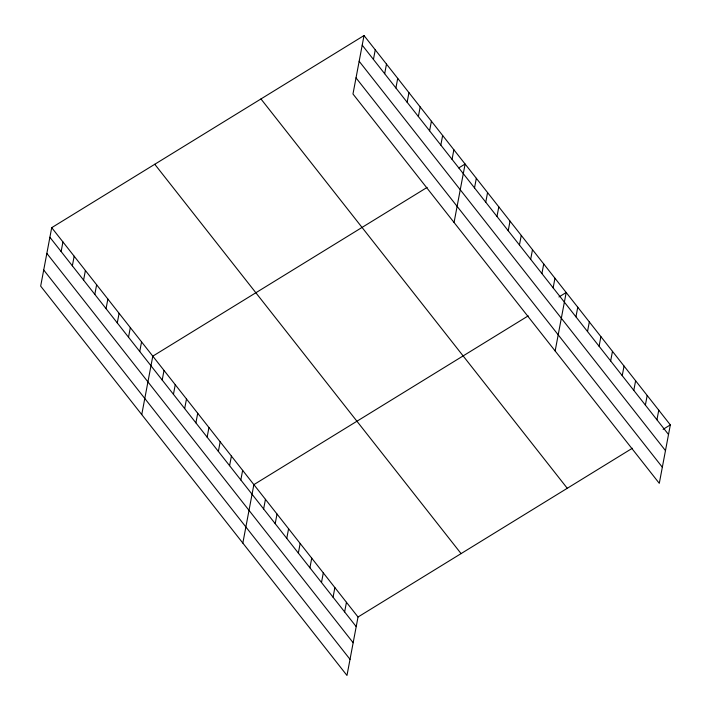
<?xml version="1.0" encoding="UTF-8"?>
<svg xmlns="http://www.w3.org/2000/svg" width="711" height="711" viewBox="0 0 711 711"><rect width="100%" height="100%" fill="white"/><g stroke="black" fill="none" stroke-linecap="round" stroke-linejoin="round"><path stroke-width="1.07" d="M364.023 35.55L352.976 93.994L659.293 483.329L670.331 424.885L364.023 35.55L51.707 227.671L40.669 286.115L346.977 675.45L358.024 617.006L632.363 448.241M61.119 251.561L62.941 241.944M72.353 265.834L74.166 256.227M83.587 280.107L85.4 270.5M94.821 294.39L96.634 284.773M106.046 308.663L107.868 299.047M117.279 322.936L119.093 313.329M128.513 337.21L130.326 327.602M139.747 351.492L141.56 341.875M141.747 414.593L152.794 356.158L427.133 187.393M162.206 380.038L164.019 370.431M173.44 394.312L175.253 384.704M184.673 408.594L186.486 398.978M195.898 422.867L197.72 413.26M207.132 437.141L208.945 427.533M218.366 451.414L220.179 441.807M229.591 465.696L231.413 456.08M240.825 479.969L242.647 470.362M242.833 543.08L253.871 484.635L528.22 315.871M263.63 508.952L265.443 499.344M275.201 523.66L277.014 514.053M373.435 59.44L375.257 49.823M286.773 538.369L288.586 528.762M384.669 73.713L386.482 64.106M298.344 553.078L300.158 543.471M395.903 87.986L397.716 78.379M309.916 567.787L311.729 558.179M407.136 102.26L408.949 92.652M321.488 582.496L323.301 572.888M418.361 116.542L420.183 106.926M333.059 597.204L334.872 587.597M429.595 130.815L431.408 121.208M344.631 611.913L346.453 602.297M440.829 145.088L442.642 135.481M452.054 159.362L453.876 149.754M454.062 222.472L465.11 164.028L458.773 167.92M474.521 187.917L476.334 178.31M485.755 202.191L487.568 192.583M496.98 216.473L498.802 206.857M508.214 230.746L510.027 221.13M519.448 245.019L521.261 235.412M530.682 259.293L532.495 249.685M541.906 273.575L543.728 263.959M553.14 287.848L554.953 278.241M555.149 350.95L566.187 292.514L558.953 296.958M575.946 316.83L577.759 307.223M587.517 331.539L589.33 321.932M599.089 346.248L600.902 336.641M610.66 360.957L612.473 351.35M622.232 375.666L624.045 366.058M633.803 390.375L635.616 380.758M645.375 405.083L647.188 395.467M656.946 419.792L658.759 410.176M663.105 429.337L670.331 424.885M362.21 45.157L668.518 434.501M359.162 61.27L665.478 450.614M356.024 77.872L662.341 467.216M260.955 98.953L567.271 488.288M154.767 164.268L461.083 553.611M51.707 227.671L358.024 617.006M49.894 237.278L356.202 626.622M46.846 253.4L353.163 642.735M43.709 270.002L350.025 659.337"/></g></svg>
